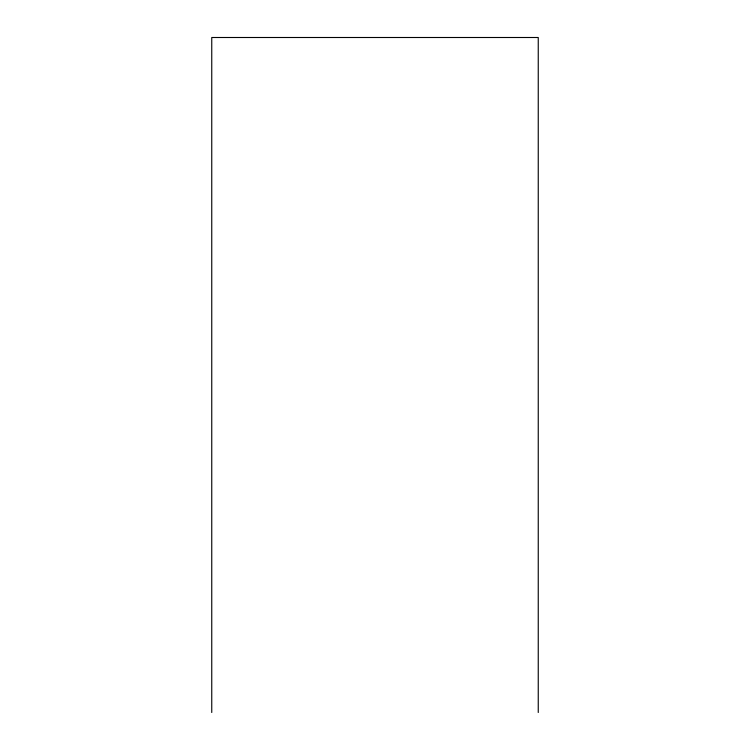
<?xml version="1.0" encoding="UTF-8"?>
<svg xmlns="http://www.w3.org/2000/svg" width="750" height="750" viewBox="0 0 750 750"><rect width="100%" height="100%" fill="white"/><g stroke="black" fill="none" stroke-linecap="round" stroke-linejoin="round"><path stroke-width="1.12" d="M538.247 712.5L538.247 37.5L211.753 37.5L211.753 712.5"/></g></svg>
